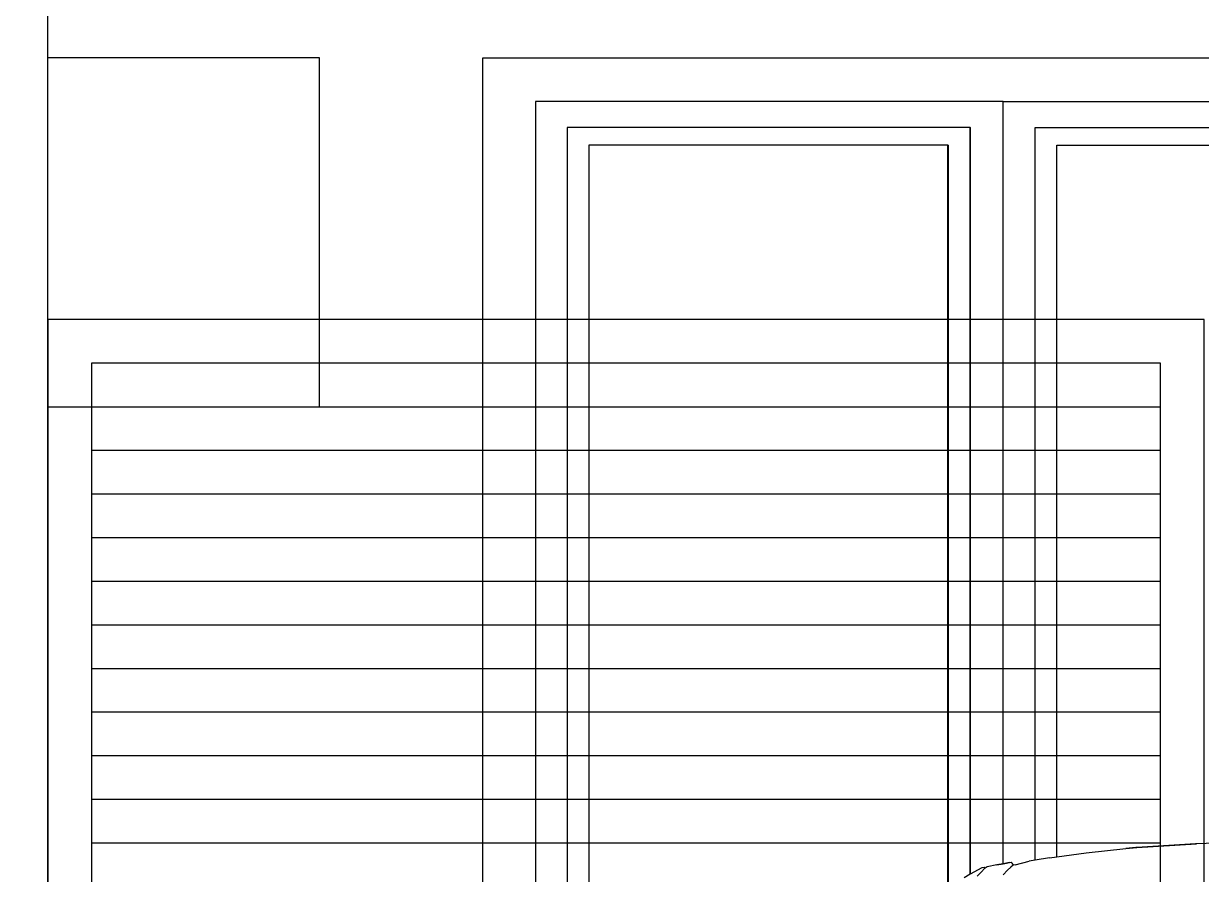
# Model space of a CAD drawing. Header units: inches. Extents: x 7263 to 14962, y 1317 to 2926.
# Drawn here: x 7435.396 to 7436.747, y 1495.791 to 1496.767 of the extents above; entities that cross this region are included whole.
import ezdxf

# ---------------------------------------------------------------- set-up
doc = ezdxf.new("R2010")
doc.units = ezdxf.units.IN
doc.header["$MEASUREMENT"] = 0
for name, color, linetype in [('Layer1', 1, 'Continuous'), ('Layer2', 2, 'Continuous'), ('Layer6', 6, 'Continuous')]:
    doc.layers.add(name, color=color, linetype=linetype)
doc.styles.get("Standard").update_dxf_attribs({"font": ''})
doc.styles.get('Standard').set_extended_font_data('Tw Cen MT Condensed')
doc.dimstyles.get("Standard").update_dxf_attribs({"dimtxt": 0.2, "dimasz": 0.18, "dimexe": 0.18, "dimexo": 0.0625, "dimgap": 0.09, "dimtad": 0, "dimzin": 0, "dimdsep": 46, "dimtxsty": 'Standard', "dimblk": 'ARCHTICK', "dimcen": 0.09, "dimclrd": 8, "dimclre": 8, "dimclrt": 2, "dimadec": 0, "dimazin": 0, "dimtfac": 1, "dimtofl": 0, "dimtmove": 0, "dimatfit": 3, "dimfxl": 1, "dimtolj": 1, "dimtzin": 0, "dimarcsym": 0})

# ---------------------------------------------------------------- blocks, each defined once
blk = doc.blocks.new('_ArchTick')
at = {"color": 0, "linetype": 'ByBlock', "const_width": 0.15}
blk.add_lwpolyline([(-0.5, -0.5), (0.5, 0.5)], dxfattribs=at)

msp = doc.modelspace()

# ---------------------------------------------------------------- linework, layer by layer
for p, q in [((7435.9232, 1495.5273), (7435.9232, 1496.7273)), ((7435.9232, 1496.7273), (7437.1206, 1496.7273)), ((7435.9232, 1495.5273), (7435.9232, 1496.7273)), ((7435.9232, 1496.7273), (7437.1227, 1496.7273)), ((7435.9835, 1496.6773), (7435.9835, 1495.5773)), ((7436.5197, 1496.6773), (7435.9835, 1496.6773)), ((7436.5197, 1496.6773), (7437.0561, 1496.6773)), ((7436.5197, 1495.8033), (7436.5197, 1496.6773)), ((7436.0199, 1496.6473), (7436.0199, 1495.6073)), ((7436.4819, 1496.6473), (7436.0199, 1496.6473)), ((7436.4819, 1496.6473), (7436.4822, 1496.6473)), ((7436.4819, 1495.7916), (7436.4819, 1496.6473)), ((7436.4822, 1495.7917), (7436.4822, 1496.6473)), ((7436.5563, 1496.6473), (7437.0183, 1496.6473)), ((7436.5563, 1495.8073), (7436.5563, 1496.6473)), ((7436.0446, 1496.6273), (7436.0446, 1495.6273)), ((7436.4563, 1496.6273), (7436.0446, 1496.6273)), ((7436.4563, 1495.772), (7436.4563, 1496.6273)), ((7436.4563, 1496.6273), (7436.4569, 1496.6273)), ((7436.4569, 1495.7726), (7436.4569, 1496.6273)), ((7436.581, 1495.8113), (7436.581, 1496.6273)), ((7436.581, 1496.6273), (7436.9928, 1496.6273)), ((7436.6149, 1495.816), (7436.6604, 1495.8206)), ((7436.6604, 1495.8206), (7436.6727, 1495.8219)), ((7436.6718, 1495.8218), (7436.6604, 1495.8206)), ((7436.6727, 1495.8219), (7436.6718, 1495.8218)), ((7436.7402, 1495.8262), (7436.6727, 1495.8219)), ((7436.6727, 1495.8219), (7436.7412, 1495.826)), ((7436.8178, 1495.8288), (7436.7402, 1495.8262)), ((7436.5563, 1495.8073), (7436.5495, 1495.8061)), ((7436.5728, 1495.8102), (7436.5563, 1495.8073)), ((7436.5728, 1495.8102), (7436.581, 1495.8113)), ((7436.581, 1495.8113), (7436.6149, 1495.816)), ((7436.4822, 1495.7917), (7436.4954, 1495.799)), ((7436.4946, 1495.7942), (7436.4897, 1495.789)), ((7436.4946, 1495.7942), (7436.4982, 1495.7978)), ((7436.4954, 1495.799), (7436.4977, 1495.7993)), ((7436.4988, 1495.7982), (7436.4977, 1495.7993)), ((7436.4988, 1495.7982), (7436.4982, 1495.7978)), ((7436.5011, 1495.7998), (7436.4988, 1495.7982)), ((7436.5122, 1495.8019), (7436.5011, 1495.7998)), ((7436.5122, 1495.8019), (7436.5197, 1495.8033)), ((7436.5197, 1495.8033), (7436.5122, 1495.8019)), ((7436.5197, 1495.8033), (7436.5289, 1495.8052)), ((7436.5267, 1495.8046), (7436.5197, 1495.8033)), ((7436.5197, 1495.8033), (7436.5197, 1495.8033)), ((7436.5197, 1495.7905), (7436.5245, 1495.7958)), ((7436.5282, 1495.7994), (7436.5245, 1495.7958)), ((7436.531, 1495.8016), (7436.5282, 1495.7994)), ((7436.5289, 1495.8052), (7436.5301, 1495.8038)), ((7436.5314, 1495.8017), (7436.5301, 1495.8038)), ((7436.5314, 1495.8017), (7436.531, 1495.8016)), ((7436.5332, 1495.8022), (7436.5314, 1495.8017)), ((7436.5332, 1495.8022), (7436.5495, 1495.8061)), ((7436.4747, 1495.7876), (7436.4819, 1495.7916)), ((7436.4819, 1495.7916), (7436.4822, 1495.7917))]:
    msp.add_line(p, q)
for points in [[(7435.7358, 1496.7273), (7435.4243, 1496.7273)], [(7435.4243, 1496.3273), (7435.7358, 1496.3273), (7435.7358, 1496.7273)]]:
    msp.add_lwpolyline(points)
at = {"layer": 'Layer1'}
for p, q in [((7435.4743, 1496.3273), (7436.6999, 1496.3273)), ((7435.4743, 1496.2773), (7436.6999, 1496.2773)), ((7435.4743, 1496.2273), (7436.6999, 1496.2273)), ((7435.4743, 1496.1773), (7436.6999, 1496.1773)), ((7435.4743, 1496.1273), (7436.6999, 1496.1273)), ((7435.4743, 1496.0773), (7436.6999, 1496.0773)), ((7435.4743, 1496.0273), (7436.6999, 1496.0273)), ((7435.4743, 1495.9773), (7436.6999, 1495.9773)), ((7435.4743, 1495.9273), (7436.6999, 1495.9273)), ((7435.4743, 1495.8773), (7436.6999, 1495.8773)), ((7435.4743, 1495.8273), (7436.6999, 1495.8273))]:
    msp.add_line(p, q, dxfattribs=at)
for points in [[(7435.4243, 1494.5273), (7436.7499, 1494.5273), (7436.7499, 1496.4273), (7435.4243, 1496.4273)], [(7435.4743, 1494.5773), (7436.6999, 1494.5773), (7436.6999, 1496.3773), (7435.4743, 1496.3773)]]:
    msp.add_lwpolyline(points, close=True, dxfattribs=at)
at = {"layer": 'Layer2'}
msp.add_line((7435.4243, 1494.4973), (7435.4243, 1497.3259), dxfattribs=at)

# ---------------------------------------------------------------- leaders
at = {"layer": 'Layer6', "annotation_type": 0, "has_hookline": 1, "hookline_direction": 0, "text_width": 3.3429}
msp.add_leader([(7429.8883, 1496.3913), (7429.8883, 1503.2548), (7443.5007, 1503.2548)], dimstyle='Standard', dxfattribs=at)

doc.saveas('drawing.dxf')
